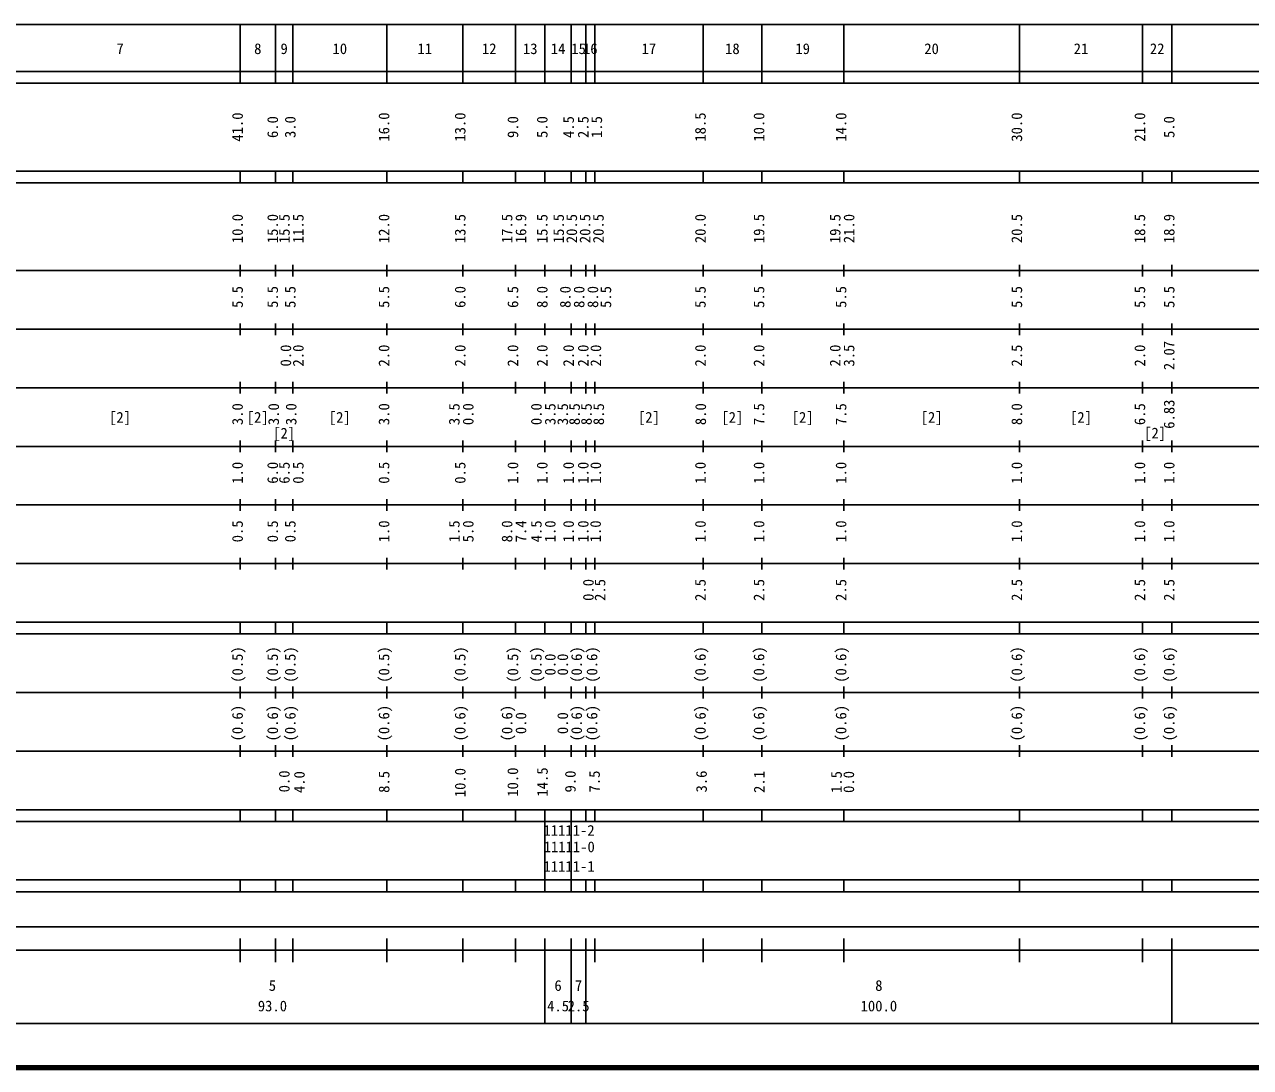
# Model space of a CAD drawing. Units: millimetres on the paper, enlarged 1000 times. Extents: x 40000 to 680000, y 20000 to 380000.
# Drawn here: x 272190 to 481422, y 20000 to 198000 of the extents above; entities that cross this region are included whole.
import ezdxf
from ezdxf.enums import TextEntityAlignment as Align

# ---------------------------------------------------------------- set-up
doc = ezdxf.new("R2010")
doc.units = ezdxf.units.MM
doc.header["$LTSCALE"] = 1000
doc.layers.add('M-TTL', color=2, linetype='Continuous', lineweight=140)
doc.layers.add('M-TTL-BAND', color=7, linetype='Continuous', lineweight=25)
doc.styles.add('ＭＳ ゴシック', font='')
doc.styles.get('ＭＳ ゴシック').set_extended_font_data('MS Gothic')

msp = doc.modelspace()

# ---------------------------------------------------------------- linework, layer by layer
at = {"layer": 'M-TTL'}
msp.add_line((40000, 20000), (680000, 20000), dxfattribs=at)
at = {"layer": 'M-TTL-BAND'}
for p, q in [((68000, 198000), (579000, 198000)), ((309000, 188000), (309000, 198000)), ((315000, 188000), (315000, 198000)), ((318000, 188000), (318000, 198000)), ((334000, 188000), (334000, 198000)), ((347000, 188000), (347000, 198000)), ((356000, 188000), (356000, 198000)), ((361000, 188000), (361000, 198000)), ((365500, 188000), (365500, 198000)), ((368000, 188000), (368000, 198000)), ((369500, 188000), (369500, 198000)), ((388000, 188000), (388000, 198000)), ((398000, 188000), (398000, 198000)), ((412000, 188000), (412000, 198000)), ((442000, 188000), (442000, 198000)), ((463000, 188000), (463000, 198000)), ((468000, 188000), (468000, 198000)), ((40000, 190000), (579000, 190000)), ((40000, 188000), (579000, 188000)), ((40000, 173000), (579000, 173000)), ((309000, 171000), (309000, 173000)), ((315000, 171000), (315000, 173000)), ((318000, 171000), (318000, 173000)), ((334000, 171000), (334000, 173000)), ((347000, 171000), (347000, 173000)), ((356000, 171000), (356000, 173000)), ((361000, 171000), (361000, 173000)), ((365500, 171000), (365500, 173000)), ((368000, 171000), (368000, 173000)), ((369500, 171000), (369500, 173000)), ((388000, 171000), (388000, 173000)), ((398000, 171000), (398000, 173000)), ((412000, 171000), (412000, 173000)), ((442000, 171000), (442000, 173000)), ((463000, 171000), (463000, 173000)), ((468000, 171000), (468000, 173000)), ((40000, 171000), (579000, 171000)), ((309000, 155000), (309000, 157000)), ((315000, 155000), (315000, 157000)), ((318000, 155000), (318000, 157000)), ((334000, 155000), (334000, 157000)), ((347000, 155000), (347000, 157000)), ((356000, 155000), (356000, 157000)), ((361000, 155000), (361000, 157000)), ((365500, 155000), (365500, 157000)), ((368000, 155000), (368000, 157000)), ((369500, 155000), (369500, 157000)), ((388000, 155000), (388000, 157000)), ((398000, 155000), (398000, 157000)), ((412000, 155000), (412000, 157000)), ((442000, 155000), (442000, 157000)), ((463000, 155000), (463000, 157000)), ((468000, 155000), (468000, 157000)), ((40000, 156000), (579000, 156000)), ((309000, 145000), (309000, 147000)), ((315000, 145000), (315000, 147000)), ((318000, 145000), (318000, 147000)), ((334000, 145000), (334000, 147000)), ((347000, 145000), (347000, 147000)), ((356000, 145000), (356000, 147000)), ((361000, 145000), (361000, 147000)), ((365500, 145000), (365500, 147000)), ((368000, 145000), (368000, 147000)), ((369500, 145000), (369500, 147000)), ((388000, 145000), (388000, 147000)), ((398000, 145000), (398000, 147000)), ((412000, 145000), (412000, 147000)), ((442000, 145000), (442000, 147000)), ((463000, 145000), (463000, 147000)), ((468000, 145000), (468000, 147000)), ((46000, 146000), (579000, 146000)), ((309000, 135000), (309000, 137000)), ((315000, 135000), (315000, 137000)), ((318000, 135000), (318000, 137000)), ((334000, 135000), (334000, 137000)), ((347000, 135000), (347000, 137000)), ((356000, 135000), (356000, 137000)), ((361000, 135000), (361000, 137000)), ((365500, 135000), (365500, 137000)), ((368000, 135000), (368000, 137000)), ((369500, 135000), (369500, 137000)), ((388000, 135000), (388000, 137000)), ((398000, 135000), (398000, 137000)), ((412000, 135000), (412000, 137000)), ((442000, 135000), (442000, 137000)), ((463000, 135000), (463000, 137000)), ((468000, 135000), (468000, 137000)), ((52000, 136000), (579000, 136000)), ((46000, 126000), (579000, 126000)), ((309000, 125000), (309000, 127000)), ((315000, 125000), (315000, 127000)), ((318000, 125000), (318000, 127000)), ((334000, 125000), (334000, 127000)), ((347000, 125000), (347000, 127000)), ((356000, 125000), (356000, 127000)), ((361000, 125000), (361000, 127000)), ((365500, 125000), (365500, 127000)), ((368000, 125000), (368000, 127000)), ((369500, 125000), (369500, 127000)), ((388000, 125000), (388000, 127000)), ((398000, 125000), (398000, 127000)), ((412000, 125000), (412000, 127000)), ((442000, 125000), (442000, 127000)), ((463000, 125000), (463000, 127000)), ((468000, 125000), (468000, 127000)), ((52000, 116000), (579000, 116000)), ((309000, 115000), (309000, 117000)), ((315000, 115000), (315000, 117000)), ((318000, 115000), (318000, 117000)), ((334000, 115000), (334000, 117000)), ((347000, 115000), (347000, 117000)), ((356000, 115000), (356000, 117000)), ((361000, 115000), (361000, 117000)), ((365500, 115000), (365500, 117000)), ((368000, 115000), (368000, 117000)), ((369500, 115000), (369500, 117000)), ((388000, 115000), (388000, 117000)), ((398000, 115000), (398000, 117000)), ((412000, 115000), (412000, 117000)), ((442000, 115000), (442000, 117000)), ((463000, 115000), (463000, 117000)), ((468000, 115000), (468000, 117000)), ((309000, 105000), (309000, 107000)), ((315000, 105000), (315000, 107000)), ((318000, 105000), (318000, 107000)), ((334000, 105000), (334000, 107000)), ((347000, 105000), (347000, 107000)), ((356000, 105000), (356000, 107000)), ((361000, 105000), (361000, 107000)), ((365500, 105000), (365500, 107000)), ((368000, 105000), (368000, 107000)), ((369500, 105000), (369500, 107000)), ((388000, 105000), (388000, 107000)), ((398000, 105000), (398000, 107000)), ((412000, 105000), (412000, 107000)), ((442000, 105000), (442000, 107000)), ((463000, 105000), (463000, 107000)), ((468000, 105000), (468000, 107000)), ((46000, 106000), (579000, 106000)), ((40000, 96000), (579000, 96000)), ((309000, 94000), (309000, 96000)), ((315000, 94000), (315000, 96000)), ((318000, 94000), (318000, 96000)), ((334000, 94000), (334000, 96000)), ((347000, 94000), (347000, 96000)), ((356000, 94000), (356000, 96000)), ((361000, 94000), (361000, 96000)), ((365500, 94000), (365500, 96000)), ((368000, 94000), (368000, 96000)), ((369500, 94000), (369500, 96000)), ((388000, 94000), (388000, 96000)), ((398000, 94000), (398000, 96000)), ((412000, 94000), (412000, 96000)), ((442000, 94000), (442000, 96000)), ((463000, 94000), (463000, 96000)), ((468000, 94000), (468000, 96000)), ((40000, 94000), (579000, 94000)), ((49000, 84000), (579000, 84000)), ((309000, 83000), (309000, 85000)), ((315000, 83000), (315000, 85000)), ((318000, 83000), (318000, 85000)), ((334000, 83000), (334000, 85000)), ((347000, 83000), (347000, 85000)), ((356000, 83000), (356000, 85000)), ((361000, 83000), (361000, 85000)), ((365500, 83000), (365500, 85000)), ((368000, 83000), (368000, 85000)), ((369500, 83000), (369500, 85000)), ((388000, 83000), (388000, 85000)), ((398000, 83000), (398000, 85000)), ((412000, 83000), (412000, 85000)), ((442000, 83000), (442000, 85000)), ((463000, 83000), (463000, 85000)), ((468000, 83000), (468000, 85000)), ((40000, 74000), (579000, 74000)), ((309000, 73000), (309000, 75000)), ((315000, 73000), (315000, 75000)), ((318000, 73000), (318000, 75000)), ((334000, 73000), (334000, 75000)), ((347000, 73000), (347000, 75000)), ((356000, 73000), (356000, 75000)), ((361000, 73000), (361000, 75000)), ((365500, 73000), (365500, 75000)), ((368000, 73000), (368000, 75000)), ((369500, 73000), (369500, 75000)), ((388000, 73000), (388000, 75000)), ((398000, 73000), (398000, 75000)), ((412000, 73000), (412000, 75000)), ((442000, 73000), (442000, 75000)), ((463000, 73000), (463000, 75000)), ((468000, 73000), (468000, 75000)), ((40000, 64000), (579000, 64000)), ((309000, 62000), (309000, 64000)), ((315000, 62000), (315000, 64000)), ((318000, 62000), (318000, 64000)), ((334000, 62000), (334000, 64000)), ((347000, 62000), (347000, 64000)), ((356000, 62000), (356000, 64000)), ((361000, 62000), (361000, 64000)), ((365500, 62000), (365500, 64000)), ((368000, 62000), (368000, 64000)), ((369500, 62000), (369500, 64000)), ((388000, 62000), (388000, 64000)), ((398000, 62000), (398000, 64000)), ((412000, 62000), (412000, 64000)), ((442000, 62000), (442000, 64000)), ((463000, 62000), (463000, 64000)), ((468000, 62000), (468000, 64000)), ((40000, 62000), (579000, 62000)), ((361000, 52000), (361000, 62000)), ((365500, 52000), (365500, 62000)), ((40000, 52000), (579000, 52000)), ((309000, 50000), (309000, 52000)), ((315000, 50000), (315000, 52000)), ((318000, 50000), (318000, 52000)), ((334000, 50000), (334000, 52000)), ((347000, 50000), (347000, 52000)), ((356000, 50000), (356000, 52000)), ((361000, 50000), (361000, 52000)), ((365500, 50000), (365500, 52000)), ((368000, 50000), (368000, 52000)), ((369500, 50000), (369500, 52000)), ((388000, 50000), (388000, 52000)), ((398000, 50000), (398000, 52000)), ((412000, 50000), (412000, 52000)), ((442000, 50000), (442000, 52000)), ((463000, 50000), (463000, 52000)), ((468000, 50000), (468000, 52000)), ((40000, 50000), (579000, 50000)), ((71000, 44000), (565000, 44000)), ((309000, 38000), (309000, 42000)), ((315000, 38000), (315000, 42000)), ((318000, 38000), (318000, 42000)), ((334000, 38000), (334000, 42000)), ((347000, 38000), (347000, 42000)), ((356000, 38000), (356000, 42000)), ((361000, 27500), (361000, 42000)), ((365500, 27500), (365500, 42000)), ((368000, 27500), (368000, 42000)), ((369500, 38000), (369500, 42000)), ((388000, 38000), (388000, 42000)), ((398000, 38000), (398000, 42000)), ((412000, 38000), (412000, 42000)), ((442000, 38000), (442000, 42000)), ((463000, 38000), (463000, 42000)), ((468000, 27500), (468000, 42000)), ((40000, 40000), (579000, 40000)), ((68000, 27500), (579000, 27500))]:
    msp.add_line(p, q, dxfattribs=at)

# ---------------------------------------------------------------- texts
at = {"layer": 'M-TTL-BAND', "style": 'ＭＳ ゴシック'}
for s, p in [('7', (288500, 192405)), ('8', (312000, 192405)), ('9', (316500, 192405)), ('10', (326000, 192405)), ('11', (340500, 192405)), ('12', (351500, 192405)), ('13', (358500, 192405)), ('14', (363250, 192405)), ('15', (366750, 192405)), ('16', (368750, 192405)), ('17', (378750, 192405)), ('18', (393000, 192405)), ('19', (405000, 192405)), ('20', (427000, 192405)), ('21', (452500, 192405)), ('22', (465500, 192405)), ('[2]', (288500, 129500)), ('[2]', (312000, 129500)), ('[2]', (326000, 129500)), ('[2]', (378750, 129500)), ('[2]', (393000, 129500)), ('[2]', (405000, 129500)), ('[2]', (427000, 129500)), ('[2]', (452500, 129500)), ('[2]', (316500, 126792)), ('[2]', (465147, 126820)), ('5', (314500, 32523)), ('6', (363250, 32523)), ('7', (366750, 32523)), ('8', (418000, 32523)), ('93.0', (314500, 29033)), ('2.5', (366750, 29033)), ('100.0', (418000, 29033)), ('4.5', (363250, 29033))]:
    msp.add_text(s, height=1833, dxfattribs=at).set_placement(p, align=Align.BOTTOM_CENTER)
for s, p in [('41.0', (310000, 180500)), ('6.0', (316000, 180500)), ('3.0', (319000, 180500)), ('16.0', (335000, 180500)), ('13.0', (348000, 180500)), ('9.0', (357000, 180500)), ('5.0', (362000, 180500)), ('4.5', (366500, 180500)), ('2.5', (369000, 180500)), ('1.5', (371308, 180500)), ('18.5', (389000, 180500)), ('10.0', (399000, 180500)), ('14.0', (413000, 180500)), ('30.0', (443000, 180500)), ('21.0', (464000, 180500)), ('5.0', (469000, 180500)), ('10.0', (310000, 163174)), ('15.0', (316000, 163174)), ('15.5', (318000, 163174)), ('11.5', (320370, 163174)), ('12.0', (335000, 163174)), ('13.5', (348000, 163174)), ('17.5', (356000, 163174)), ('16.9', (358370, 163174)), ('15.5', (362000, 163174)), ('15.5', (364801, 163174)), ('20.5', (367036, 163174)), ('20.5', (369311, 163174)), ('20.5', (371587, 163174)), ('20.0', (389000, 163174)), ('19.5', (399000, 163174)), ('19.5', (412000, 163174)), ('21.0', (414370, 163174)), ('20.5', (443000, 163174)), ('18.5', (464000, 163174)), ('18.9', (469000, 163174)), ('5.5', (310000, 151500)), ('5.5', (316000, 151500)), ('5.5', (319000, 151500)), ('5.5', (335000, 151500)), ('6.0', (348000, 151500)), ('6.5', (357000, 151500)), ('8.0', (362000, 151500)), ('8.0', (365945, 151500)), ('8.0', (368295, 151500)), ('8.0', (370645, 151500)), ('5.5', (372863, 151500)), ('5.5', (389000, 151500)), ('5.5', (399000, 151500)), ('5.5', (413000, 151500)), ('5.5', (443000, 151500)), ('5.5', (464000, 151500)), ('5.5', (469000, 151500)), ('0.0', (318242, 141500)), ('2.0', (320370, 141500)), ('2.0', (335000, 141500)), ('2.0', (348000, 141500)), ('2.0', (357000, 141500)), ('2.0', (362000, 141500)), ('2.0', (366500, 141500)), ('2.0', (369000, 141500)), ('2.0', (371152, 141500)), ('2.0', (389000, 141500)), ('2.0', (399000, 141500)), ('2.0', (412000, 141500)), ('3.5', (414370, 141500)), ('2.5', (443000, 141500)), ('2.0', (464000, 141500)), ('2.07', (469000, 141500)), ('3.0', (310000, 131500)), ('3.0', (316170, 131500)), ('3.0', (319149, 131500)), ('3.0', (335000, 131500)), ('3.5', (347000, 131500)), ('0.0', (349370, 131500)), ('0.0', (361000, 131500)), ('3.5', (363370, 131500)), ('3.5', (365500, 131500)), ('8.5', (367522, 131500)), ('8.5', (369550, 131500)), ('8.5', (371641, 131500)), ('8.0', (389048, 131500)), ('7.5', (399000, 131500)), ('7.5', (413000, 131500)), ('8.0', (443000, 131500)), ('6.5', (464000, 131500)), ('6.83', (469000, 131500)), ('1.0', (310000, 121500)), ('6.0', (316000, 121500)), ('6.5', (318000, 121500)), ('0.5', (320370, 121500)), ('0.5', (335000, 121500)), ('0.5', (348000, 121500)), ('1.0', (357000, 121500)), ('1.0', (362000, 121500)), ('1.0', (366500, 121500)), ('1.0', (369000, 121500)), ('1.0', (371136, 121500)), ('1.0', (389000, 121500)), ('1.0', (399000, 121500)), ('1.0', (413000, 121500)), ('1.0', (443000, 121500)), ('1.0', (464000, 121500)), ('1.0', (469000, 121500)), ('0.5', (310000, 111500)), ('0.5', (316000, 111500)), ('0.5', (319000, 111500)), ('1.0', (335000, 111500)), ('1.5', (347000, 111500)), ('5.0', (349370, 111500)), ('8.0', (356000, 111500)), ('7.4', (358370, 111500)), ('4.5', (361000, 111500)), ('1.0', (363370, 111500)), ('1.0', (366500, 111500)), ('1.0', (369000, 111500)), ('1.0', (371106, 111500)), ('1.0', (389000, 111500)), ('1.0', (399000, 111500)), ('1.0', (413000, 111500)), ('1.0', (443000, 111500)), ('1.0', (464000, 111500)), ('1.0', (469000, 111500)), ('0.0', (369878, 101500)), ('2.5', (371870, 101500)), ('2.5', (389000, 101500)), ('2.5', (399000, 101500)), ('2.5', (413000, 101500)), ('2.5', (443000, 101500)), ('2.5', (464000, 101500)), ('2.5', (469000, 101500)), ('(0.5)', (310000, 88764)), ('(0.5)', (316000, 88764)), ('(0.5)', (319000, 88764)), ('(0.5)', (335000, 88764)), ('(0.5)', (348000, 88764)), ('(0.5)', (357000, 88764)), ('(0.5)', (361000, 88764)), ('0.0', (363370, 88764)), ('0.0', (365500, 88764)), ('(0.6)', (367870, 88764)), ('(0.6)', (370500, 88764)), ('(0.6)', (389000, 88764)), ('(0.6)', (399000, 88764)), ('(0.6)', (413000, 88764)), ('(0.6)', (443000, 88764)), ('(0.6)', (464000, 88764)), ('(0.6)', (469000, 88764)), ('(0.6)', (310000, 78764)), ('(0.6)', (316000, 78764)), ('(0.6)', (319000, 78764)), ('(0.6)', (335000, 78764)), ('(0.6)', (348000, 78764)), ('(0.6)', (356000, 78764)), ('0.0', (358370, 78764)), ('0.0', (365500, 78764)), ('(0.6)', (367870, 78764)), ('(0.6)', (370500, 78764)), ('(0.6)', (389000, 78764)), ('(0.6)', (399000, 78764)), ('(0.6)', (413000, 78764)), ('(0.6)', (443000, 78764)), ('(0.6)', (464000, 78764)), ('(0.6)', (469000, 78764)), ('0.0', (317981, 68828)), ('4.0', (320556, 68701)), ('8.5', (335017, 68740)), ('10.0', (348008, 68616)), ('10.0', (356986, 68699)), ('14.5', (362038, 68725)), ('9.0', (366806, 68806)), ('7.5', (370927, 68806)), ('3.6', (389189, 68806)), ('2.1', (399048, 68725)), ('1.5', (412219, 68725)), ('0.0', (414320, 68725))]:
    msp.add_text(s, height=1833, rotation=90, dxfattribs=at).set_placement(p, align=Align.BOTTOM_CENTER)
for s, p in [('11111-2', (360760, 59002)), ('11111-0', (360789, 56192)), ('11111-1', (360760, 52854))]:
    msp.add_text(s, height=1833, dxfattribs=at).set_placement(p, align=Align.BOTTOM_LEFT)

doc.saveas('drawing.dxf')
